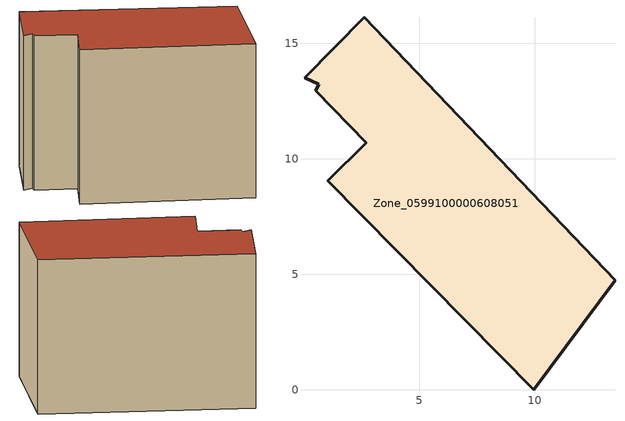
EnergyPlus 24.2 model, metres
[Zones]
Zone_0599100000608051
 floor ground (C_G): 0.51,12.95 0.64,13.24 0.03,13.51 2.62,16.14 13.46,4.74 9.95,0 1.03,9.06 2.69,10.69 z0
 wall outside (C_F): 1.03,9.06 9.95,0 13.46,4.74 2.62,16.14 0.03,13.51 0.64,13.24 0.51,12.95 2.69,10.69 1.03,9.06 z0:12.62
 roof outside (C_R): 0.64,13.24 0.51,12.95 2.69,10.69 1.03,9.06 9.95,0 13.46,4.74 2.62,16.14 0.03,13.51 z12.62
[BUILDING]
Pand.0599100000608051: North Axis=0; Terrain=City; Loads Convergence Tolerance Value=0.04; Temperature Convergence Tolerance Value=0.4; Solar Distribution=FullExterior; Maximum Number of Warmup Days=25; Minimum Number of Warmup Days=1
[Site:Location]
Rotterdam.The.Hague.AP_ZH_NLD Design_Conditions: Latitude=51.96; Longitude=4.45; Time Zone=1; Elevation=-4.5
[SITE:GROUNDTEMPERATURE:BUILDINGSURFACE]
18, 18, 18, 18, 18, 18, 18, 18, 18, 18, 18, 18
[MATERIAL] Thermal Absorptance=0.9; Solar Absorptance=0.7; Visible Absorptance=0.7
Name | Roughness | Thickness | Conductivity | Density | Specific Heat
G.TI.1946 | MediumSmooth | 0.15 | 1 | 540 | 1210
F.TI.1946 | Rough | 0.3 | 0.857143 | 1920 | 840
R.TI.1946 | MediumRough | 0.2 | 0.1 | 1500 | 1000
[CONSTRUCTION]
C_G: G.TI.1946
C_F: F.TI.1946
C_R: R.TI.1946
[ZONE]
Zone_0599100000608051: Type=1; Multiplier=1; Ceiling Height=Autocalculate; Volume=Autocalculate; Floor Area=autocalculate; Part of Total Floor Area=Yes
[ZONEINFILTRATION:DESIGNFLOWRATE]
Infil_Zone_0599100000608051: Zone or ZoneList or Space or SpaceList=Zone_0599100000608051; Schedule=AlwaysOn; Design Flow Rate Calculation Method=Flow/Area; Flow Rate per Floor Area=0.003; Constant Term Coefficient=1; Temperature Term Coefficient=0; Velocity Term Coefficient=0; Velocity Squared Term Coefficient=0
[HVACTEMPLATE:ZONE:IDEALLOADSAIRSYSTEM]
Zone_0599100000608051: Maximum Heating Supply Air Temperature=50; Minimum Cooling Supply Air Temperature=13; Maximum Heating Supply Air Humidity Ratio=0.0156; Minimum Cooling Supply Air Humidity Ratio=0.0077; Heating Limit=NoLimit; Cooling Limit=NoLimit; Dehumidification Control Type=ConstantSensibleHeatRatio; Cooling Sensible Heat Ratio=0.7; Dehumidification Setpoint=60; Humidification Control Type=None; Humidification Setpoint=30; Outdoor Air Method=None; Outdoor Air Flow Rate per Person=0.00944; Outdoor Air Flow Rate per Zone Floor Area=0; Outdoor Air Flow Rate per Zone=0; Demand Controlled Ventilation Type=None; Outdoor Air Economizer Type=NoEconomizer; Heat Recovery Type=None; Sensible Heat Recovery Effectiveness=0.7; Latent Heat Recovery Effectiveness=0.65
[ZONECONTROL:THERMOSTAT]
ThermostatControl_Zone_0599100000608051: Zone or ZoneList=Zone_0599100000608051; Control Type Schedule=DualSetpointControlType; Control 1=Thermostat_Zone_0599100000608051; Temperature Difference Between Cutout And Setpoint=0
[THERMOSTATSETPOINT:DUALSETPOINT]
Thermostat_Zone_0599100000608051: Heating Setpoint Temperature Schedule=HeatingSetpoint_Zone_0599100000608051; Cooling Setpoint Temperature Schedule=CoolingSetpoint_Zone_0599100000608051
[SCHEDULE:COMPACT]
HeatingSetpoint_Zone_0599100000608051: Through: 12/31, For: AllDays, Until: 24:00, 21
CoolingSetpoint_Zone_0599100000608051: Through: 12/31, For: AllDays, Until: 24:00, 24
DualSetpointControlType: Through: 12/31, For: AllDays, Until: 24:00, 4
AlwaysOn: Through: 12/31, For: AllDays, Until: 24:00, 1
